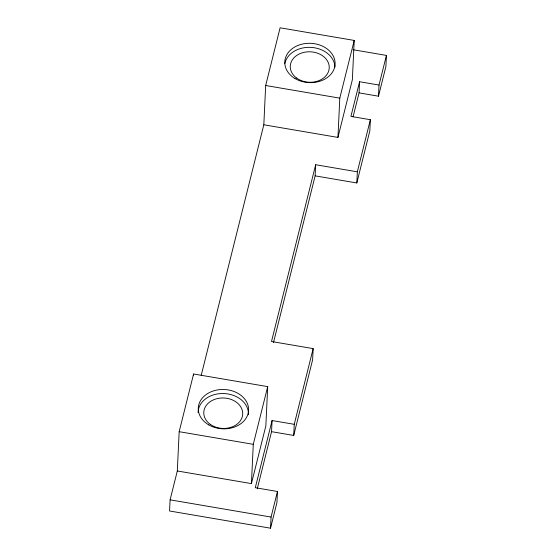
<?xml version="1.0" encoding="UTF-8"?>
<svg xmlns="http://www.w3.org/2000/svg" width="556" height="556" viewBox="0 0 556 556"><rect width="100%" height="100%" fill="white"/><g stroke="black" fill="none" stroke-linecap="round" stroke-linejoin="round"><path stroke-width="0.83" d="M177.315 470.974L251.43 483.609L265.851 425.903L267.7 386.622L193.585 373.986L179.171 431.692L177.315 470.974L170.101 499.844L169.573 510.985L270.536 528.2L276.93 502.624L277.458 491.49L255.294 487.709L272.079 420.538L294.242 424.318L293.714 435.452L271.55 431.671L272.079 420.538M193.509 375.689L193.585 373.986M263.822 124.787L265.678 85.506L280.099 27.8L354.214 40.435L352.358 79.716L337.937 137.422L263.822 124.787L201.196 375.418M251.43 483.609L253.279 444.327L267.7 386.622M270.536 528.2L271.064 517.066L277.458 491.49M315.148 175.863L315.676 164.729L357.334 171.832L356.813 182.966L315.148 175.863L273.496 342.545M315.676 164.729L271.495 341.509L313.16 348.612L312.632 359.753L293.714 435.452M337.937 137.422L339.792 98.148L354.214 40.435M359.058 92.88L359.579 81.739L379.018 85.054L378.497 96.195L359.058 92.88L353.074 116.809M359.579 81.739L350.919 116.399L370.359 119.714L369.83 130.855L356.813 182.966M353.053 49.727L386.427 55.419L385.899 66.553L378.497 96.195M257.282 488.766L271.55 431.671M294.242 424.318L313.16 348.612M357.334 171.832L370.359 119.714M379.018 85.054L386.427 55.419M265.678 85.506L339.792 98.148M179.171 431.692L253.279 444.327M170.101 499.844L271.064 517.066M284.894 63.488A25.18 19.675 2.7 0 1 311.513 47.413A25.18 19.675 2.7 0 1 334.92 67.144M198.075 412.517A25.18 19.675 2.7 0 1 224.082 393.544A25.18 19.675 2.7 0 1 248.372 414.755M208.764 424.888A25.18 19.675 2.7 0 0 248.483 411.551A25.18 19.675 2.7 0 0 213.059 391.035A25.18 19.675 2.7 0 0 208.764 424.888M294.972 78.521A25.18 19.675 2.7 0 0 334.948 65.664A25.18 19.675 2.7 0 0 299.913 44.737A25.18 19.675 2.7 0 0 294.972 78.521M296.577 78.014A19.495 15.234 2.7 0 0 328.777 70.681A19.495 15.234 2.7 0 0 303.903 52.375A19.495 15.234 2.7 0 0 296.577 78.014M210.46 424.471A19.495 15.234 2.7 0 0 242.367 416.465A19.495 15.234 2.7 0 0 216.903 398.68A19.495 15.234 2.7 0 0 210.46 424.471"/></g></svg>
